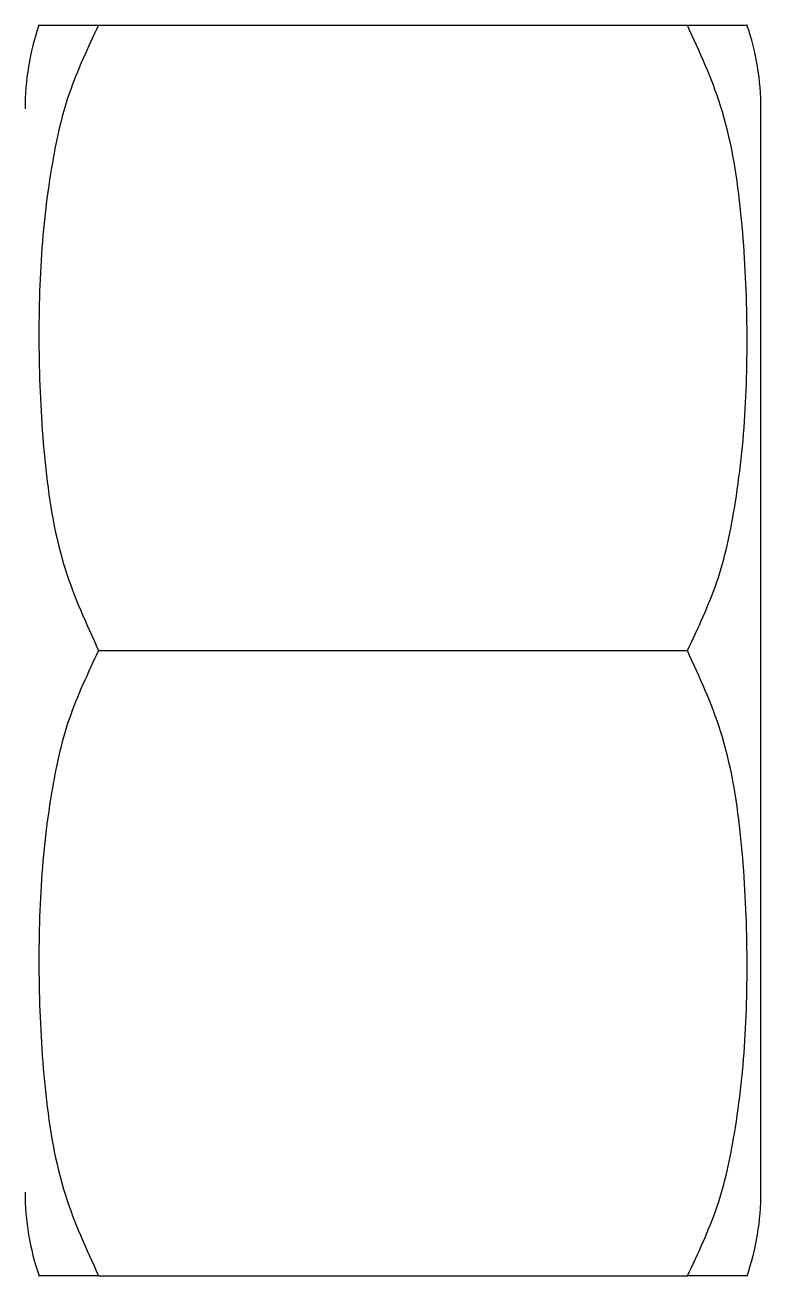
# Model space of a CAD drawing. Header units: metres. Extents: x 0 to 21025, y 0 to 14850.
# Drawn here: x 3023.28 to 3043.28, y 13670.13 to 13704.14 of the extents above; entities that cross this region are included whole.
import ezdxf

# ---------------------------------------------------------------- set-up
doc = ezdxf.new("R2010")
doc.units = ezdxf.units.M
doc.header["$LTSCALE"] = 25
doc.layers.add('SL4', color=4, linetype='Continuous')

msp = doc.modelspace()

# ---------------------------------------------------------------- linework, layer by layer
at = {"layer": 'SL4'}
for p, q in [((3025.281, 13704.133), (3041.281, 13704.133)), ((3043.281, 13672.411), (3043.281, 13701.856)), ((3025.281, 13687.133), (3041.281, 13687.133)), ((3025.281, 13670.133), (3041.281, 13670.133))]:
    msp.add_line(p, q, dxfattribs=at)
for centre, start, end in [((3030.302, 13701.856), 161.0673, 180), ((3036.261, 13701.856), 0, 18.9585), ((3030.302, 13672.411), 180, 198.9585), ((3036.261, 13672.411), 341.0673, 0)]:
    msp.add_arc(centre, 7.021, start, end, dxfattribs=at)
for points, knots in [([(3023.661, 13704.133), (3023.661, 13704.133), (3023.618, 13704.133), (3023.76, 13704.133), (3024.172, 13704.133), (3024.844, 13704.133), (3025.268, 13704.133), (3025.281, 13704.133)], [0, 0, 0, 0, 0.000027, 0.352836, 0.709338, 0.990629, 1, 1, 1, 1]), ([(3025.281, 13704.133), (3024.989, 13703.518), (3024.397, 13702.271), (3023.925, 13700.049), (3023.664, 13697.572), (3023.64, 13694.832), (3023.794, 13692.075), (3024.222, 13689.445), (3024.95, 13687.856), (3025.281, 13687.133)], [0, 0, 0, 0, 0.114678, 0.232485, 0.388423, 0.5445, 0.705441, 0.865997, 1, 1, 1, 1]), ([(3041.281, 13687.133), (3041.574, 13687.748), (3042.166, 13688.996), (3042.637, 13691.217), (3042.899, 13693.694), (3042.922, 13696.435), (3042.769, 13699.192), (3042.341, 13701.822), (3041.613, 13703.411), (3041.281, 13704.133)], [0, 0, 0, 0, 0.114678, 0.232485, 0.388423, 0.5445, 0.705441, 0.865997, 1, 1, 1, 1]), ([(3041.281, 13704.133), (3041.67, 13704.133), (3042.461, 13704.133), (3042.797, 13704.133), (3042.945, 13704.133), (3042.902, 13704.133), (3042.902, 13704.133)], [0, 0, 0, 0, 0.323914, 0.659619, 0.999695, 1, 1, 1, 1]), ([(3025.281, 13687.133), (3024.989, 13686.518), (3024.397, 13685.271), (3023.925, 13683.049), (3023.664, 13680.572), (3023.64, 13677.832), (3023.794, 13675.075), (3024.222, 13672.445), (3024.95, 13670.856), (3025.281, 13670.133)], [0, 0, 0, 0, 0.114678, 0.232485, 0.388423, 0.5445, 0.705441, 0.865997, 1, 1, 1, 1]), ([(3041.281, 13670.133), (3041.574, 13670.748), (3042.166, 13671.996), (3042.637, 13674.217), (3042.899, 13676.694), (3042.922, 13679.435), (3042.769, 13682.192), (3042.341, 13684.822), (3041.613, 13686.411), (3041.281, 13687.133)], [0, 0, 0, 0, 0.114678, 0.232485, 0.388423, 0.5445, 0.705441, 0.865997, 1, 1, 1, 1]), ([(3025.281, 13670.133), (3024.893, 13670.133), (3024.101, 13670.133), (3023.766, 13670.133), (3023.617, 13670.133), (3023.661, 13670.133), (3023.661, 13670.133)], [0, 0, 0, 0, 0.323914, 0.659619, 0.999695, 1, 1, 1, 1]), ([(3042.902, 13670.133), (3042.902, 13670.133), (3042.945, 13670.133), (3042.803, 13670.133), (3042.391, 13670.133), (3041.719, 13670.133), (3041.295, 13670.133), (3041.281, 13670.133)], [0, 0, 0, 0, 0.000027, 0.352836, 0.709338, 0.990629, 1, 1, 1, 1])]:
    msp.add_open_spline(points, degree=3, knots=knots, dxfattribs=at)

doc.saveas('drawing.dxf')
